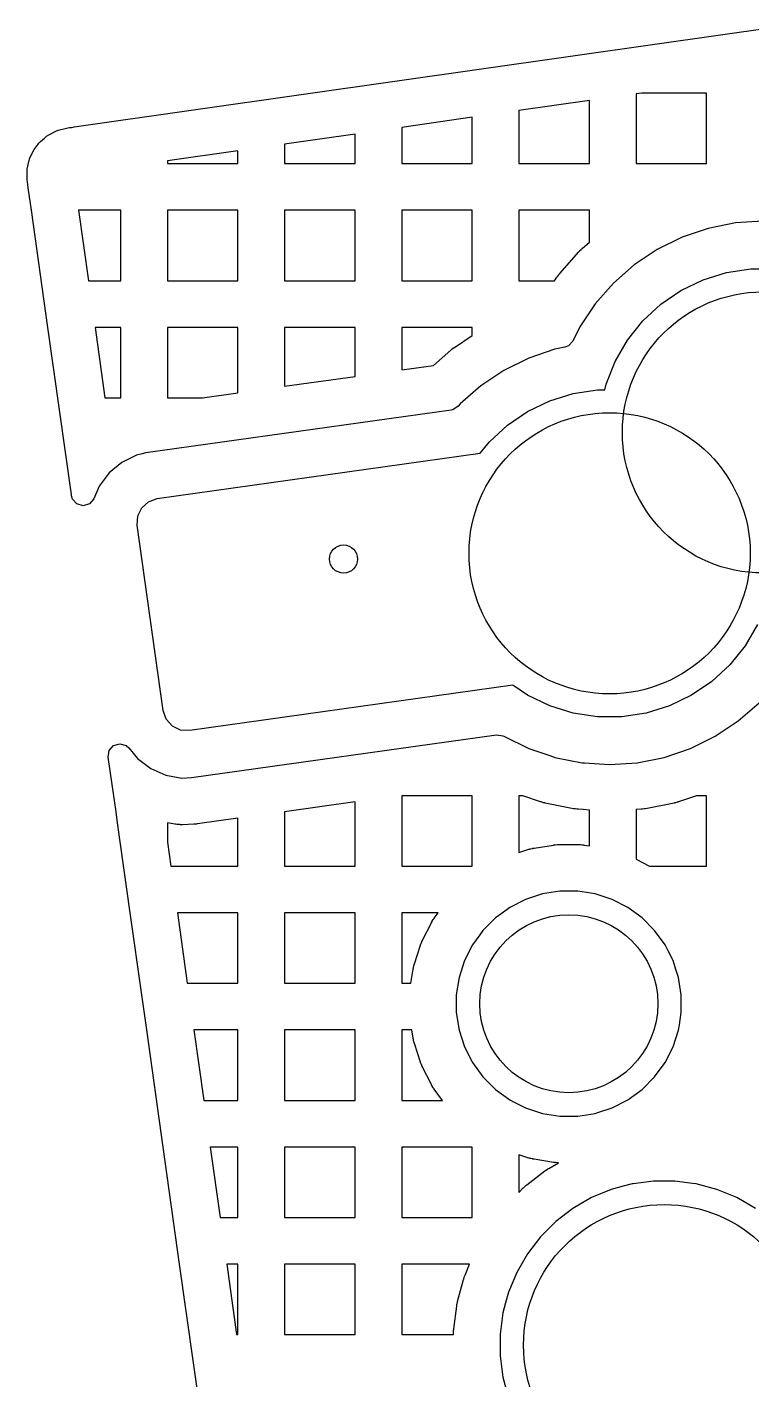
# Model space of a CAD drawing. Extents: x 2.49 to 8.57, y -5.87 to -1.87.
# Drawn here: x 2.487 to 2.791, y -3.307 to -2.738 of the extents above; entities that cross this region are included whole.
import ezdxf

# ---------------------------------------------------------------- set-up
doc = ezdxf.new("R2010")
doc.units = 0
doc.header["$MEASUREMENT"] = 0
doc.layers.add('BLACK', color=7, linetype='CONTINUOUS')

msp = doc.modelspace()

# ---------------------------------------------------------------- linework, layer by layer
at = {"layer": 'BLACK', "linetype": 'CONTINUOUS'}
for p, q in [((2.75138, -2.74531), (2.80059, -2.73828)), ((2.60374, -2.76639), (2.75138, -2.74531)), ((2.55453, -2.77342), (2.60374, -2.76639)), ((2.74474, -2.76606), (2.74245, -2.76639)), ((2.74245, -2.76639), (2.74245, -2.79567)), ((2.77205, -2.76606), (2.74474, -2.76606)), ((2.77205, -2.79567), (2.77205, -2.76606)), ((2.50645, -2.78028), (2.55453, -2.77342)), ((2.72284, -2.76919), (2.69323, -2.77342)), ((2.69323, -2.77342), (2.69323, -2.79567)), ((2.72284, -2.79567), (2.72284, -2.76919)), ((2.50599, -2.78035), (2.50645, -2.78028)), ((2.50645, -2.78028), (2.50645, -2.78028)), ((2.67363, -2.77622), (2.64402, -2.78045)), ((2.67363, -2.79567), (2.67363, -2.77622)), ((2.49232, -2.78633), (2.49399, -2.78491)), ((2.49399, -2.78491), (2.49484, -2.7842)), ((2.49484, -2.7842), (2.49575, -2.78359)), ((2.49575, -2.78359), (2.49868, -2.78207)), ((2.49868, -2.78207), (2.4997, -2.78168)), ((2.4997, -2.78168), (2.50315, -2.78079)), ((2.50315, -2.78079), (2.50368, -2.78068)), ((2.50368, -2.78068), (2.50451, -2.78056)), ((2.50451, -2.78056), (2.50532, -2.78045)), ((2.50532, -2.78045), (2.50599, -2.78035)), ((2.50599, -2.78035), (2.50599, -2.78035)), ((2.62442, -2.78324), (2.59481, -2.78747)), ((2.62442, -2.79567), (2.62442, -2.78324)), ((2.64402, -2.78045), (2.64402, -2.79567)), ((2.48769, -2.79371), (2.48904, -2.7907)), ((2.48904, -2.7907), (2.48959, -2.78976)), ((2.48959, -2.78976), (2.49131, -2.78747)), ((2.49131, -2.78747), (2.49157, -2.78712)), ((2.49157, -2.78712), (2.49232, -2.78633)), ((2.5752, -2.79027), (2.5456, -2.7945)), ((2.5752, -2.79567), (2.5752, -2.79027)), ((2.59481, -2.78747), (2.59481, -2.79567)), ((2.48672, -2.79795), (2.48736, -2.79475)), ((2.48736, -2.79475), (2.48744, -2.7945)), ((2.48744, -2.7945), (2.48769, -2.79371)), ((2.5456, -2.7945), (2.5456, -2.79567)), ((2.5456, -2.79567), (2.5752, -2.79567)), ((2.59481, -2.79567), (2.62442, -2.79567)), ((2.64402, -2.79567), (2.67363, -2.79567)), ((2.69323, -2.79567), (2.72284, -2.79567)), ((2.74245, -2.79567), (2.77205, -2.79567)), ((2.48662, -2.79907), (2.48671, -2.79798)), ((2.48672, -2.80265), (2.48662, -2.79907)), ((2.48671, -2.79798), (2.48672, -2.79795)), ((2.48677, -2.80319), (2.48672, -2.80265)), ((2.48678, -2.80325), (2.48677, -2.80319)), ((2.48696, -2.80456), (2.48678, -2.80325)), ((2.48714, -2.80582), (2.48696, -2.80456)), ((2.48847, -2.81528), (2.48714, -2.80582)), ((2.48714, -2.80582), (2.48714, -2.80582)), ((2.49538, -2.86449), (2.48847, -2.81528)), ((2.52599, -2.81528), (2.50826, -2.81528)), ((2.50826, -2.81528), (2.51242, -2.84488)), ((2.52599, -2.84488), (2.52599, -2.81528)), ((2.5752, -2.81528), (2.5456, -2.81528)), ((2.5456, -2.81528), (2.5456, -2.84488)), ((2.5752, -2.84488), (2.5752, -2.81528)), ((2.62442, -2.81528), (2.59481, -2.81528)), ((2.59481, -2.81528), (2.59481, -2.84488)), ((2.62442, -2.84488), (2.62442, -2.81528)), ((2.67363, -2.81528), (2.64402, -2.81528)), ((2.64402, -2.81528), (2.64402, -2.84488)), ((2.67363, -2.84488), (2.67363, -2.81528)), ((2.72284, -2.81528), (2.69323, -2.81528)), ((2.69323, -2.81528), (2.69323, -2.84488)), ((2.72284, -2.8287), (2.72284, -2.81528)), ((2.79577, -2.81987), (2.78418, -2.82063)), ((2.77279, -2.8229), (2.76179, -2.82663)), ((2.78418, -2.82063), (2.77279, -2.8229)), ((2.77279, -2.8229), (2.77279, -2.8229)), ((2.78418, -2.82063), (2.78418, -2.82063)), ((2.78418, -2.82063), (2.78418, -2.82063)), ((2.78418, -2.82063), (2.78418, -2.82063)), ((2.78418, -2.82063), (2.78418, -2.82063)), ((2.71946, -2.83168), (2.7197, -2.83146)), ((2.7197, -2.83146), (2.71982, -2.83135)), ((2.71982, -2.83135), (2.72284, -2.8287)), ((2.76179, -2.82663), (2.75138, -2.83177)), ((2.71038, -2.84192), (2.71846, -2.83271)), ((2.71846, -2.83271), (2.71856, -2.83259)), ((2.71856, -2.83259), (2.71878, -2.83236)), ((2.71878, -2.83236), (2.7189, -2.83224)), ((2.7189, -2.83224), (2.71935, -2.83179)), ((2.71935, -2.83179), (2.71946, -2.83168)), ((2.75138, -2.83177), (2.74172, -2.83822)), ((2.70958, -2.84293), (2.70997, -2.84242)), ((2.70997, -2.84242), (2.71007, -2.8423)), ((2.71007, -2.8423), (2.71027, -2.84205)), ((2.71027, -2.84205), (2.71038, -2.84192)), ((2.74172, -2.83822), (2.73299, -2.84588)), ((2.7706, -2.84453), (2.78044, -2.84149)), ((2.78044, -2.84149), (2.79062, -2.83996)), ((2.79062, -2.83996), (2.80092, -2.83996)), ((2.51242, -2.84488), (2.52599, -2.84488)), ((2.5456, -2.84488), (2.5752, -2.84488)), ((2.59481, -2.84488), (2.62442, -2.84488)), ((2.64402, -2.84488), (2.67363, -2.84488)), ((2.69323, -2.84488), (2.70825, -2.84488)), ((2.70825, -2.84488), (2.7092, -2.84345)), ((2.7092, -2.84345), (2.70929, -2.84332)), ((2.70929, -2.84332), (2.70948, -2.84306)), ((2.70948, -2.84306), (2.70958, -2.84293)), ((2.73299, -2.84588), (2.72533, -2.85461)), ((2.76132, -2.849), (2.7706, -2.84453)), ((2.75281, -2.8548), (2.76132, -2.849)), ((2.72533, -2.85461), (2.71888, -2.86427)), ((2.74527, -2.8618), (2.75281, -2.8548)), ((2.50526, -2.93476), (2.49538, -2.86449)), ((2.52599, -2.86449), (2.51518, -2.86449)), ((2.51518, -2.86449), (2.51934, -2.89409)), ((2.52599, -2.89409), (2.52599, -2.86449)), ((2.5752, -2.86449), (2.5456, -2.86449)), ((2.5456, -2.86449), (2.5456, -2.89409)), ((2.5752, -2.88926), (2.5752, -2.86449)), ((2.62442, -2.86449), (2.59481, -2.86449)), ((2.59481, -2.86449), (2.59481, -2.88926)), ((2.62442, -2.88234), (2.62442, -2.86449)), ((2.67363, -2.86449), (2.64402, -2.86449)), ((2.64402, -2.86449), (2.64402, -2.88234)), ((2.67363, -2.86789), (2.67363, -2.86449)), ((2.71887, -2.86427), (2.71593, -2.87024)), ((2.71888, -2.86427), (2.71887, -2.86427)), ((2.73885, -2.86985), (2.74527, -2.8618)), ((2.66614, -2.87289), (2.67363, -2.86789)), ((2.71593, -2.87024), (2.71407, -2.87227)), ((2.7337, -2.87877), (2.73885, -2.86985)), ((2.6573, -2.88048), (2.66461, -2.87407)), ((2.66461, -2.87407), (2.66473, -2.87396)), ((2.66473, -2.87396), (2.66498, -2.87376)), ((2.66498, -2.87376), (2.66511, -2.87366)), ((2.66511, -2.87366), (2.66561, -2.87327)), ((2.66561, -2.87327), (2.66574, -2.87317)), ((2.66574, -2.87317), (2.666, -2.87299)), ((2.666, -2.87299), (2.66614, -2.87289)), ((2.70837, -2.8737), (2.69737, -2.87743)), ((2.7125, -2.87287), (2.70837, -2.8737)), ((2.70837, -2.8737), (2.70837, -2.8737)), ((2.71407, -2.87227), (2.7125, -2.87287)), ((2.62442, -2.8851), (2.62442, -2.88234)), ((2.64402, -2.88234), (2.6573, -2.88048)), ((2.68695, -2.88257), (2.67729, -2.88902)), ((2.69737, -2.87743), (2.68695, -2.88257)), ((2.72994, -2.88836), (2.7337, -2.87877)), ((2.59481, -2.88926), (2.62442, -2.8851)), ((2.72939, -2.89076), (2.72994, -2.88836)), ((2.56039, -2.89409), (2.5752, -2.89201)), ((2.5752, -2.89201), (2.5752, -2.88926)), ((2.67729, -2.88902), (2.66856, -2.89668)), ((2.70618, -2.89533), (2.71602, -2.89229)), ((2.71602, -2.89229), (2.7262, -2.89076)), ((2.7262, -2.89076), (2.72939, -2.89076)), ((2.51934, -2.89409), (2.52599, -2.89409)), ((2.66475, -2.89923), (2.53657, -2.91724)), ((2.5456, -2.89409), (2.56039, -2.89409)), ((2.66542, -2.89909), (2.66475, -2.89923)), ((2.66774, -2.89761), (2.66542, -2.89909)), ((2.66856, -2.89668), (2.66774, -2.89761)), ((2.66856, -2.89668), (2.66856, -2.89668)), ((2.6969, -2.8998), (2.70618, -2.89533)), ((2.68839, -2.9056), (2.6969, -2.8998)), ((2.68084, -2.9126), (2.68839, -2.9056)), ((2.67701, -2.9174), (2.68084, -2.9126)), ((2.52643, -2.92128), (2.52111, -2.92569)), ((2.53262, -2.91821), (2.52643, -2.92128)), ((2.52643, -2.92128), (2.52643, -2.92128)), ((2.53497, -2.91764), (2.53262, -2.91821)), ((2.53262, -2.91821), (2.53262, -2.91821)), ((2.53657, -2.91724), (2.53497, -2.91764)), ((2.53657, -2.91724), (2.53657, -2.91724)), ((2.53657, -2.91724), (2.53657, -2.91724)), ((2.54126, -2.93648), (2.67701, -2.9174)), ((2.52111, -2.92569), (2.51695, -2.9312)), ((2.52111, -2.92569), (2.52111, -2.92569)), ((2.51695, -2.9312), (2.51463, -2.93651)), ((2.51695, -2.9312), (2.51695, -2.9312)), ((2.50532, -2.93523), (2.50526, -2.93476)), ((2.50575, -2.93665), (2.50532, -2.93523)), ((2.50758, -2.9387), (2.50575, -2.93665)), ((2.51023, -2.93943), (2.50758, -2.9387)), ((2.51286, -2.93862), (2.51023, -2.93943)), ((2.51463, -2.93651), (2.51286, -2.93862)), ((2.53477, -2.9403), (2.53764, -2.93775)), ((2.53764, -2.93775), (2.54126, -2.93648)), ((2.53288, -2.9476), (2.5331, -2.94376)), ((2.5331, -2.94376), (2.53477, -2.9403)), ((2.54384, -3.02557), (2.53288, -2.9476)), ((2.79342, -2.98936), (2.78827, -2.99827)), ((2.78827, -2.99827), (2.78185, -3.00632)), ((2.78185, -3.00632), (2.77431, -3.01333)), ((2.77431, -3.01333), (2.7658, -3.01913)), ((2.69066, -3.01488), (2.55496, -3.03395)), ((2.6969, -3.01913), (2.69066, -3.01488)), ((2.70618, -3.0236), (2.6969, -3.01913)), ((2.71602, -3.02663), (2.70618, -3.0236)), ((2.75652, -3.0236), (2.74668, -3.02663)), ((2.7658, -3.01913), (2.75652, -3.0236)), ((2.7854, -3.02991), (2.79413, -3.02225)), ((2.54511, -3.0292), (2.54384, -3.02557)), ((2.54767, -3.03206), (2.54511, -3.0292)), ((2.7262, -3.02817), (2.71602, -3.02663)), ((2.7365, -3.02817), (2.7262, -3.02817)), ((2.74668, -3.02663), (2.7365, -3.02817)), ((2.77574, -3.03636), (2.7854, -3.02991)), ((2.55112, -3.03373), (2.54767, -3.03206)), ((2.55496, -3.03395), (2.55112, -3.03373)), ((2.55575, -3.05374), (2.68381, -3.03574)), ((2.68381, -3.03574), (2.68653, -3.03614)), ((2.68653, -3.03614), (2.68693, -3.03635)), ((2.52116, -3.04234), (2.52297, -3.04026)), ((2.52297, -3.04026), (2.52561, -3.0395)), ((2.52561, -3.0395), (2.52825, -3.04028)), ((2.52825, -3.04028), (2.52935, -3.04126)), ((2.52935, -3.04126), (2.53305, -3.04572)), ((2.68693, -3.03635), (2.68695, -3.03636)), ((2.68695, -3.03636), (2.68695, -3.03636)), ((2.68695, -3.03636), (2.69737, -3.0415)), ((2.69737, -3.0415), (2.70578, -3.04435)), ((2.75433, -3.04523), (2.76533, -3.0415)), ((2.76533, -3.0415), (2.77574, -3.03636)), ((2.52076, -3.04506), (2.52116, -3.04234)), ((2.52399, -3.06805), (2.52076, -3.04506)), ((2.53305, -3.04572), (2.53305, -3.04572)), ((2.53305, -3.04572), (2.53305, -3.04572)), ((2.53305, -3.04572), (2.53857, -3.04988)), ((2.70578, -3.04435), (2.70773, -3.04501)), ((2.70773, -3.04501), (2.70837, -3.04523)), ((2.70837, -3.04523), (2.71976, -3.0475)), ((2.71976, -3.0475), (2.72087, -3.04757)), ((2.74063, -3.04765), (2.74294, -3.0475)), ((2.74294, -3.0475), (2.75433, -3.04523)), ((2.53857, -3.04988), (2.54489, -3.05265)), ((2.54489, -3.05265), (2.55169, -3.05389)), ((2.72087, -3.04757), (2.73135, -3.04825)), ((2.73135, -3.04825), (2.74063, -3.04765)), ((2.73135, -3.04825), (2.73135, -3.04825)), ((2.73135, -3.04825), (2.73135, -3.04825)), ((2.55169, -3.05389), (2.55575, -3.05374)), ((2.62442, -3.06388), (2.59481, -3.06805)), ((2.62442, -3.09095), (2.62442, -3.06388)), ((2.67363, -3.06134), (2.64402, -3.06134)), ((2.64402, -3.06134), (2.64402, -3.09095)), ((2.67363, -3.08523), (2.67363, -3.06134)), ((2.69483, -3.06134), (2.69323, -3.06134)), ((2.69323, -3.06134), (2.69323, -3.08523)), ((2.70237, -3.0639), (2.69483, -3.06134)), ((2.70252, -3.06395), (2.70237, -3.0639)), ((2.70283, -3.06404), (2.70252, -3.06395)), ((2.70298, -3.06408), (2.70283, -3.06404)), ((2.7036, -3.06425), (2.70298, -3.06408)), ((2.70376, -3.06429), (2.7036, -3.06425)), ((2.70407, -3.06436), (2.70376, -3.06429)), ((2.70423, -3.0644), (2.70407, -3.06436)), ((2.71625, -3.06679), (2.70423, -3.0644)), ((2.75847, -3.0644), (2.74645, -3.06679)), ((2.75863, -3.06436), (2.75847, -3.0644)), ((2.75894, -3.06429), (2.75863, -3.06436)), ((2.75909, -3.06425), (2.75894, -3.06429)), ((2.75971, -3.06408), (2.75909, -3.06425)), ((2.75987, -3.06404), (2.75971, -3.06408)), ((2.76018, -3.06395), (2.75987, -3.06404)), ((2.76033, -3.0639), (2.76018, -3.06395)), ((2.76787, -3.06134), (2.76033, -3.0639)), ((2.77205, -3.06134), (2.76787, -3.06134)), ((2.77205, -3.09095), (2.77205, -3.06134)), ((2.52464, -3.07271), (2.52399, -3.06805)), ((2.59481, -3.06805), (2.59481, -3.09095)), ((2.71641, -3.06682), (2.71625, -3.06679)), ((2.71672, -3.06687), (2.71641, -3.06682)), ((2.71688, -3.06689), (2.71672, -3.06687)), ((2.71752, -3.06698), (2.71688, -3.06689)), ((2.71768, -3.06699), (2.71752, -3.06698)), ((2.718, -3.06703), (2.71768, -3.06699)), ((2.71816, -3.06704), (2.718, -3.06703)), ((2.72025, -3.06718), (2.71816, -3.06704)), ((2.72284, -3.06735), (2.72025, -3.06718)), ((2.72284, -3.08239), (2.72284, -3.06735)), ((2.74454, -3.06704), (2.74245, -3.06718)), ((2.74245, -3.06718), (2.74245, -3.08806)), ((2.7447, -3.06703), (2.74454, -3.06704)), ((2.74502, -3.06699), (2.7447, -3.06703)), ((2.74518, -3.06698), (2.74502, -3.06699)), ((2.74582, -3.06689), (2.74518, -3.06698)), ((2.74597, -3.06687), (2.74582, -3.06689)), ((2.74629, -3.06682), (2.74597, -3.06687)), ((2.74645, -3.06679), (2.74629, -3.06682)), ((2.52996, -3.11055), (2.52464, -3.07271)), ((2.5487, -3.07327), (2.5456, -3.07271)), ((2.5456, -3.07271), (2.5456, -3.08091)), ((2.54896, -3.07331), (2.5487, -3.07327)), ((2.54949, -3.07338), (2.54896, -3.07331)), ((2.54976, -3.07341), (2.54949, -3.07338)), ((2.55082, -3.07348), (2.54976, -3.07341)), ((2.55109, -3.0735), (2.55082, -3.07348)), ((2.55163, -3.0735), (2.55109, -3.0735)), ((2.55189, -3.0735), (2.55163, -3.0735)), ((2.55674, -3.07332), (2.55189, -3.0735)), ((2.55687, -3.07331), (2.55674, -3.07332)), ((2.55712, -3.0733), (2.55687, -3.07331)), ((2.55724, -3.07329), (2.55712, -3.0733)), ((2.55774, -3.07324), (2.55724, -3.07329)), ((2.55786, -3.07323), (2.55774, -3.07324)), ((2.55811, -3.0732), (2.55786, -3.07323)), ((2.55823, -3.07319), (2.55811, -3.0732)), ((2.5752, -3.0708), (2.55823, -3.07319)), ((2.5752, -3.09095), (2.5752, -3.0708)), ((2.5456, -3.08091), (2.54701, -3.09095)), ((2.67363, -3.09095), (2.67363, -3.08523)), ((2.69323, -3.08523), (2.69746, -3.08386)), ((2.69746, -3.08386), (2.69764, -3.08381)), ((2.69764, -3.08381), (2.69801, -3.0837)), ((2.69801, -3.0837), (2.6982, -3.08365)), ((2.6982, -3.08365), (2.69895, -3.08347)), ((2.69895, -3.08347), (2.69913, -3.08343)), ((2.69913, -3.08343), (2.69951, -3.08336)), ((2.69951, -3.08336), (2.6997, -3.08332)), ((2.6997, -3.08332), (2.70781, -3.08204)), ((2.70781, -3.08204), (2.708, -3.08201)), ((2.708, -3.08201), (2.70838, -3.08197)), ((2.70838, -3.08197), (2.70857, -3.08195)), ((2.70857, -3.08195), (2.70934, -3.08189)), ((2.70934, -3.08189), (2.70953, -3.08188)), ((2.70953, -3.08188), (2.70992, -3.08186)), ((2.70992, -3.08186), (2.71011, -3.08186)), ((2.71011, -3.08186), (2.71832, -3.08186)), ((2.71832, -3.08186), (2.71851, -3.08186)), ((2.71851, -3.08186), (2.7189, -3.08188)), ((2.7189, -3.08188), (2.71909, -3.08189)), ((2.71909, -3.08189), (2.71986, -3.08195)), ((2.71986, -3.08195), (2.72005, -3.08197)), ((2.72005, -3.08197), (2.72043, -3.08201)), ((2.72043, -3.08201), (2.72062, -3.08204)), ((2.72062, -3.08204), (2.72284, -3.08239)), ((2.54701, -3.09095), (2.5752, -3.09095)), ((2.59481, -3.09095), (2.62442, -3.09095)), ((2.64402, -3.09095), (2.67363, -3.09095)), ((2.74245, -3.08806), (2.7481, -3.09095)), ((2.7481, -3.09095), (2.77205, -3.09095)), ((2.70315, -3.10263), (2.69607, -3.10493)), ((2.7105, -3.10146), (2.70315, -3.10263)), ((2.71794, -3.10146), (2.7105, -3.10146)), ((2.7105, -3.10146), (2.7105, -3.10146)), ((2.72528, -3.10263), (2.71794, -3.10146)), ((2.71794, -3.10146), (2.71794, -3.10146)), ((2.73236, -3.10493), (2.72528, -3.10263)), ((2.68944, -3.1083), (2.68622, -3.11065)), ((2.69607, -3.10493), (2.68944, -3.1083)), ((2.73899, -3.1083), (2.73236, -3.10493)), ((2.74501, -3.11268), (2.73899, -3.1083)), ((2.53481, -3.14501), (2.52996, -3.11055)), ((2.5752, -3.11055), (2.54976, -3.11055)), ((2.54976, -3.11055), (2.55392, -3.14016)), ((2.5752, -3.14016), (2.5752, -3.11055)), ((2.62442, -3.11055), (2.59481, -3.11055)), ((2.59481, -3.11055), (2.59481, -3.14016)), ((2.62442, -3.14016), (2.62442, -3.11055)), ((2.6593, -3.11055), (2.64402, -3.11055)), ((2.64402, -3.11055), (2.64402, -3.14016)), ((2.65277, -3.12203), (2.6565, -3.11471)), ((2.6565, -3.11471), (2.65659, -3.11454)), ((2.65659, -3.11454), (2.65678, -3.11421)), ((2.65678, -3.11421), (2.65687, -3.11404)), ((2.65687, -3.11404), (2.65728, -3.11338)), ((2.65728, -3.11338), (2.65738, -3.11322)), ((2.65738, -3.11322), (2.65759, -3.1129)), ((2.65759, -3.1129), (2.6577, -3.11274)), ((2.6577, -3.11274), (2.6593, -3.11055)), ((2.68342, -3.11268), (2.67816, -3.11794)), ((2.68342, -3.11268), (2.68342, -3.11268)), ((2.68342, -3.11268), (2.68342, -3.11268)), ((2.68622, -3.11065), (2.68342, -3.11268)), ((2.75027, -3.11794), (2.74501, -3.11268)), ((2.6768, -3.11982), (2.67379, -3.12396)), ((2.67816, -3.11794), (2.6768, -3.11982)), ((2.67816, -3.11794), (2.67816, -3.11794)), ((2.67816, -3.11794), (2.67816, -3.11794)), ((2.75464, -3.12396), (2.75027, -3.11794)), ((2.64935, -3.13197), (2.65189, -3.12416)), ((2.65189, -3.12416), (2.65195, -3.12398)), ((2.65195, -3.12398), (2.65208, -3.12362)), ((2.65208, -3.12362), (2.65215, -3.12344)), ((2.65215, -3.12344), (2.65245, -3.12273)), ((2.65245, -3.12273), (2.65252, -3.12255)), ((2.65252, -3.12255), (2.65269, -3.1222)), ((2.65269, -3.1222), (2.65277, -3.12203)), ((2.67379, -3.12396), (2.67041, -3.13058)), ((2.75593, -3.1265), (2.75464, -3.12396)), ((2.75802, -3.13058), (2.75593, -3.1265)), ((2.64896, -3.13346), (2.64914, -3.13271)), ((2.64914, -3.13271), (2.64919, -3.13252)), ((2.64919, -3.13252), (2.64929, -3.13215)), ((2.64929, -3.13215), (2.64935, -3.13197)), ((2.67041, -3.13058), (2.66812, -3.13766)), ((2.75802, -3.13059), (2.75802, -3.13058)), ((2.75802, -3.13058), (2.75802, -3.13058)), ((2.75923, -3.13433), (2.75802, -3.13059)), ((2.64787, -3.14016), (2.64881, -3.13421)), ((2.64881, -3.13421), (2.64884, -3.13402)), ((2.64884, -3.13402), (2.64892, -3.13365)), ((2.64892, -3.13365), (2.64896, -3.13346)), ((2.66812, -3.13766), (2.66695, -3.14501)), ((2.76032, -3.13766), (2.75923, -3.13433)), ((2.76148, -3.14501), (2.76032, -3.13766)), ((2.55392, -3.14016), (2.5752, -3.14016)), ((2.59481, -3.14016), (2.62442, -3.14016)), ((2.64402, -3.14016), (2.64787, -3.14016)), ((2.53688, -3.15976), (2.53481, -3.14501)), ((2.66695, -3.14501), (2.66695, -3.15245)), ((2.76148, -3.15245), (2.76148, -3.14501)), ((2.66695, -3.15245), (2.66812, -3.1598)), ((2.76066, -3.1576), (2.76148, -3.15245)), ((2.5438, -3.20898), (2.53688, -3.15976)), ((2.5752, -3.15976), (2.55668, -3.15976)), ((2.55668, -3.15976), (2.56084, -3.18937)), ((2.5752, -3.18937), (2.5752, -3.15976)), ((2.62442, -3.15976), (2.59481, -3.15976)), ((2.59481, -3.15976), (2.59481, -3.18937)), ((2.62442, -3.18937), (2.62442, -3.15976)), ((2.64826, -3.15976), (2.64402, -3.15976)), ((2.64402, -3.15976), (2.64402, -3.18937)), ((2.64881, -3.16324), (2.64826, -3.15976)), ((2.66812, -3.1598), (2.67041, -3.16687)), ((2.75802, -3.16687), (2.76032, -3.1598)), ((2.76032, -3.1598), (2.76066, -3.1576)), ((2.64884, -3.16343), (2.64881, -3.16324)), ((2.64892, -3.16381), (2.64884, -3.16343)), ((2.64896, -3.164), (2.64892, -3.16381)), ((2.64914, -3.16475), (2.64896, -3.164)), ((2.64919, -3.16493), (2.64914, -3.16475)), ((2.64929, -3.1653), (2.64919, -3.16493)), ((2.64935, -3.16549), (2.64929, -3.1653)), ((2.65189, -3.1733), (2.64935, -3.16549)), ((2.67041, -3.16687), (2.67366, -3.17323)), ((2.75464, -3.1735), (2.75802, -3.16687)), ((2.65195, -3.17348), (2.65189, -3.1733)), ((2.65208, -3.17384), (2.65195, -3.17348)), ((2.65215, -3.17402), (2.65208, -3.17384)), ((2.65245, -3.17473), (2.65215, -3.17402)), ((2.65252, -3.17491), (2.65245, -3.17473)), ((2.65269, -3.17526), (2.65252, -3.17491)), ((2.65277, -3.17543), (2.65269, -3.17526)), ((2.6565, -3.18274), (2.65277, -3.17543)), ((2.67366, -3.17323), (2.67379, -3.1735)), ((2.67379, -3.1735), (2.67816, -3.17952)), ((2.75027, -3.17952), (2.75464, -3.1735)), ((2.65659, -3.18291), (2.6565, -3.18274)), ((2.65678, -3.18325), (2.65659, -3.18291)), ((2.65687, -3.18342), (2.65678, -3.18325)), ((2.65728, -3.18407), (2.65687, -3.18342)), ((2.67816, -3.17952), (2.68342, -3.18478)), ((2.74501, -3.18478), (2.75027, -3.17952)), ((2.56084, -3.18937), (2.5752, -3.18937)), ((2.59481, -3.18937), (2.62442, -3.18937)), ((2.64402, -3.18937), (2.66109, -3.18937)), ((2.65738, -3.18423), (2.65728, -3.18407)), ((2.65759, -3.18456), (2.65738, -3.18423)), ((2.6577, -3.18471), (2.65759, -3.18456)), ((2.66109, -3.18937), (2.6577, -3.18471)), ((2.68342, -3.18478), (2.68944, -3.18915)), ((2.68944, -3.18915), (2.69123, -3.19006)), ((2.73236, -3.19253), (2.73899, -3.18915)), ((2.73899, -3.18915), (2.74501, -3.18478)), ((2.69123, -3.19006), (2.69607, -3.19253)), ((2.69607, -3.19253), (2.69607, -3.19253)), ((2.69607, -3.19253), (2.69607, -3.19253)), ((2.69607, -3.19253), (2.69856, -3.19334)), ((2.69856, -3.19334), (2.70315, -3.19483)), ((2.70315, -3.19483), (2.7105, -3.19599)), ((2.71794, -3.19599), (2.72528, -3.19483)), ((2.72528, -3.19483), (2.7268, -3.19433)), ((2.7268, -3.19433), (2.73236, -3.19253)), ((2.7105, -3.19599), (2.7105, -3.19599)), ((2.7105, -3.19599), (2.71794, -3.19599)), ((2.55071, -3.25819), (2.5438, -3.20898)), ((2.5752, -3.20898), (2.5636, -3.20898)), ((2.5636, -3.20898), (2.56776, -3.23858)), ((2.5752, -3.23858), (2.5752, -3.20898)), ((2.62442, -3.20898), (2.59481, -3.20898)), ((2.59481, -3.20898), (2.59481, -3.23858)), ((2.62442, -3.23858), (2.62442, -3.20898)), ((2.67363, -3.20898), (2.64402, -3.20898)), ((2.64402, -3.20898), (2.64402, -3.23858)), ((2.67363, -3.21187), (2.67363, -3.20898)), ((2.67363, -3.22802), (2.67363, -3.21187)), ((2.69746, -3.21359), (2.69323, -3.21222)), ((2.69323, -3.21222), (2.69323, -3.22802)), ((2.69764, -3.21365), (2.69746, -3.21359)), ((2.69801, -3.21375), (2.69764, -3.21365)), ((2.6982, -3.2138), (2.69801, -3.21375)), ((2.69895, -3.21398), (2.6982, -3.2138)), ((2.69913, -3.21402), (2.69895, -3.21398)), ((2.69951, -3.2141), (2.69913, -3.21402)), ((2.6997, -3.21413), (2.69951, -3.2141)), ((2.70781, -3.21542), (2.6997, -3.21413)), ((2.70539, -3.2182), (2.70567, -3.21803)), ((2.70567, -3.21803), (2.7058, -3.21794)), ((2.7058, -3.21794), (2.70988, -3.21559)), ((2.708, -3.21544), (2.70781, -3.21542)), ((2.70838, -3.21549), (2.708, -3.21544)), ((2.70857, -3.21551), (2.70838, -3.21549)), ((2.70934, -3.21557), (2.70857, -3.21551)), ((2.70953, -3.21558), (2.70934, -3.21557)), ((2.70988, -3.21559), (2.70953, -3.21558)), ((2.69653, -3.2249), (2.7042, -3.21901)), ((2.7042, -3.21901), (2.70433, -3.21892)), ((2.70433, -3.21892), (2.7046, -3.21873)), ((2.7046, -3.21873), (2.70473, -3.21864)), ((2.70473, -3.21864), (2.70526, -3.21828)), ((2.70526, -3.21828), (2.70539, -3.2182)), ((2.74974, -3.22327), (2.74121, -3.22439)), ((2.75877, -3.22327), (2.74974, -3.22327)), ((2.74974, -3.22327), (2.74974, -3.22327)), ((2.76623, -3.22425), (2.75877, -3.22327)), ((2.75877, -3.22327), (2.75877, -3.22327)), ((2.67363, -3.23858), (2.67363, -3.22802)), ((2.69323, -3.22802), (2.69508, -3.22617)), ((2.69508, -3.22617), (2.6952, -3.22606)), ((2.6952, -3.22606), (2.69543, -3.22584)), ((2.69543, -3.22584), (2.69555, -3.22573)), ((2.69555, -3.22573), (2.69603, -3.22531)), ((2.69603, -3.22531), (2.69615, -3.22521)), ((2.69615, -3.22521), (2.6964, -3.225)), ((2.6964, -3.225), (2.69653, -3.2249)), ((2.73206, -3.22679), (2.72371, -3.23025)), ((2.73709, -3.22544), (2.73206, -3.22679)), ((2.74078, -3.22445), (2.73709, -3.22544)), ((2.74121, -3.22439), (2.74078, -3.22445)), ((2.76773, -3.22445), (2.76623, -3.22425)), ((2.77646, -3.22679), (2.76773, -3.22445)), ((2.7848, -3.23025), (2.77646, -3.22679)), ((2.71589, -3.23476), (2.70872, -3.24026)), ((2.72371, -3.23025), (2.71589, -3.23476)), ((2.72371, -3.23025), (2.72371, -3.23025)), ((2.78788, -3.23202), (2.7848, -3.23025)), ((2.7848, -3.23025), (2.7848, -3.23025)), ((2.79259, -3.23474), (2.78788, -3.23202)), ((2.56776, -3.23858), (2.5752, -3.23858)), ((2.59481, -3.23858), (2.62442, -3.23858)), ((2.64402, -3.23858), (2.67363, -3.23858)), ((2.70872, -3.24026), (2.70233, -3.24665)), ((2.70233, -3.24665), (2.69683, -3.25382)), ((2.69683, -3.25382), (2.69231, -3.26164)), ((2.56179, -3.33701), (2.55071, -3.25819)), ((2.5752, -3.25819), (2.57051, -3.25819)), ((2.57051, -3.25819), (2.57467, -3.2878)), ((2.5752, -3.2878), (2.5752, -3.25819)), ((2.62442, -3.25819), (2.59481, -3.25819)), ((2.59481, -3.25819), (2.59481, -3.2878)), ((2.62442, -3.2878), (2.62442, -3.25819)), ((2.67252, -3.25819), (2.64402, -3.25819)), ((2.64402, -3.25819), (2.64402, -3.2878)), ((2.67019, -3.26399), (2.67039, -3.26338)), ((2.67039, -3.26338), (2.67045, -3.26323)), ((2.67045, -3.26323), (2.67056, -3.26293)), ((2.67056, -3.26293), (2.67062, -3.26278)), ((2.67062, -3.26278), (2.67252, -3.25819)), ((2.69231, -3.26164), (2.68886, -3.26999)), ((2.69231, -3.26164), (2.69231, -3.26164)), ((2.6675, -3.27395), (2.67, -3.2646)), ((2.67, -3.2646), (2.67004, -3.26445)), ((2.67004, -3.26445), (2.67014, -3.26414)), ((2.67014, -3.26414), (2.67019, -3.26399)), ((2.66723, -3.2752), (2.66735, -3.27458)), ((2.66735, -3.27458), (2.66738, -3.27442)), ((2.66738, -3.27442), (2.66746, -3.27411)), ((2.66746, -3.27411), (2.6675, -3.27395)), ((2.68764, -3.27452), (2.68654, -3.27861)), ((2.68886, -3.26999), (2.68764, -3.27452)), ((2.66586, -3.28543), (2.66712, -3.27584)), ((2.66712, -3.27584), (2.66714, -3.27568)), ((2.66714, -3.27568), (2.6672, -3.27536)), ((2.6672, -3.27536), (2.66723, -3.2752)), ((2.68652, -3.27872), (2.68534, -3.28767)), ((2.68654, -3.27861), (2.68652, -3.27872)), ((2.68652, -3.27872), (2.68652, -3.27872)), ((2.66575, -3.28671), (2.6658, -3.28607)), ((2.6658, -3.28607), (2.66581, -3.28591)), ((2.66581, -3.28591), (2.66584, -3.28559)), ((2.66584, -3.28559), (2.66586, -3.28543)), ((2.57467, -3.2878), (2.5752, -3.2878)), ((2.59481, -3.2878), (2.62442, -3.2878)), ((2.64402, -3.2878), (2.66573, -3.2878)), ((2.66573, -3.28719), (2.66575, -3.28687)), ((2.66573, -3.28735), (2.66573, -3.28719)), ((2.66573, -3.28767), (2.66573, -3.28735)), ((2.66573, -3.2878), (2.66573, -3.28767)), ((2.66575, -3.28687), (2.66575, -3.28671)), ((2.68534, -3.28767), (2.68534, -3.29671)), ((2.68534, -3.29671), (2.68608, -3.30233)), ((2.68608, -3.30233), (2.68652, -3.30566)), ((2.68652, -3.30566), (2.68844, -3.31282))]:
    msp.add_line(p, q, dxfattribs=at)
at = {"layer": 'BLACK'}
for centre, radius in [((2.79577, -2.90866), 0.05906), ((2.73135, -2.95946), 0.05906), ((2.61957, -2.96185), 0.00591), ((2.71422, -3.14873), 0.0374), ((2.75426, -3.29219), 0.05906)]:
    msp.add_circle(centre, radius, dxfattribs=at)

doc.saveas('drawing.dxf')
